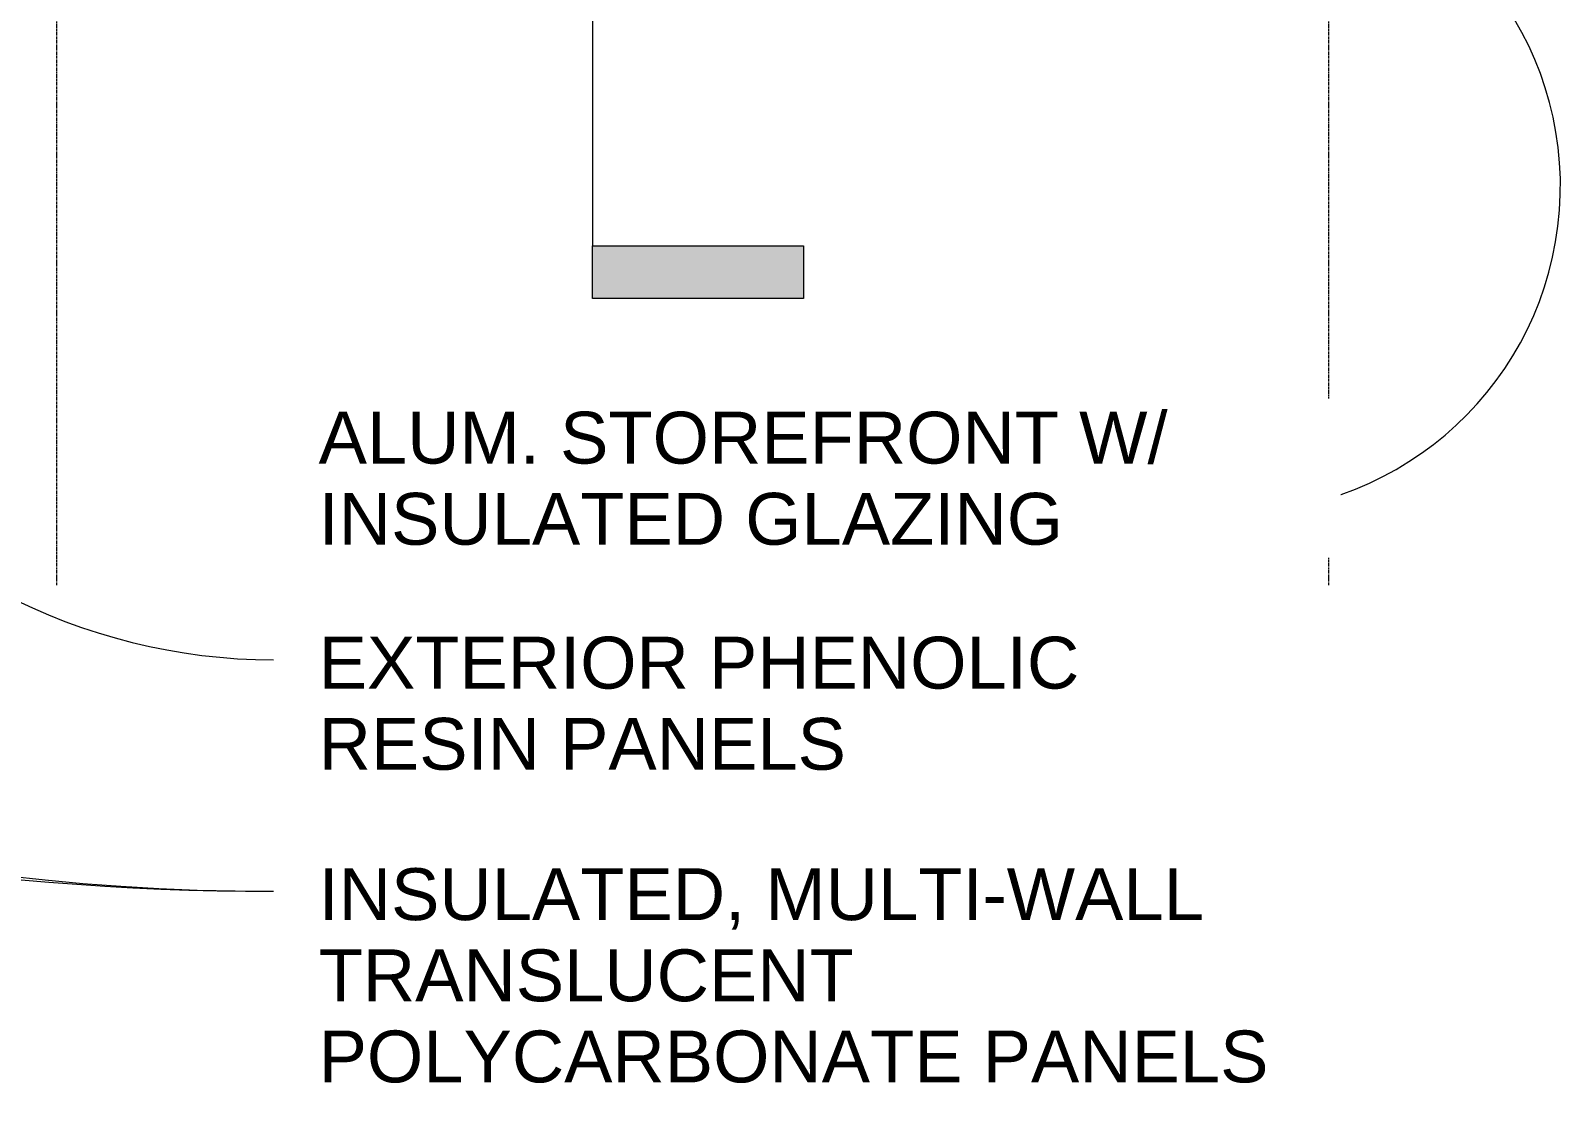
# Model space of a CAD drawing. Header units: inches. Extents: x 20478 to 36715, y -248 to 750.
# Drawn here: x 27918.2 to 28266.5, y -248.1 to -5.8 of the extents above; entities that cross this region are included whole.
import ezdxf

# ---------------------------------------------------------------- set-up
doc = ezdxf.new("R2010")
doc.units = ezdxf.units.IN
doc.header["$MEASUREMENT"] = 0
doc.linetypes.add('Grid Line 1_2_', pattern=[0.875, 0.5, -0.125, 0.125, -0.125])
for name, color, linetype, lineweight in [('G-ANNO-SYMB', 111, 'Continuous', 9), ('G-ANNO-TEXT', 231, 'Continuous', 9), ('S-GRID', 1, 'Continuous', 9)]:
    doc.layers.add(name, color=color, linetype=linetype, lineweight=lineweight)
doc.styles.add('Arial_1', font='arial.ttf', dxfattribs={"height": 11.802395})

# ---------------------------------------------------------------- blocks, each defined once
blk = doc.blocks.new('Section - 3_32_ x 3_8_-18514-Elevation - South')
at = {"layer": 'G-ANNO-SYMB'}
blk.add_hatch(color=256, dxfattribs=at).paths.add_polyline_path([(25546.9, -54.82), (25498.9, -54.82), (25498.9, -66.82), (25546.9, -66.82)], flags=0)
for p, q in [((25498.9, -66.82), (25498.9, -54.82)), ((25498.9, -54.82), (25546.9, -54.82)), ((25546.9, -54.82), (25546.9, -66.82)), ((25546.9, -66.82), (25498.9, -66.82))]:
    blk.add_line(p, q, dxfattribs=at)

msp = doc.modelspace()

# ---------------------------------------------------------------- linework, layer by layer
at = {"layer": 'G-ANNO-SYMB'}
msp.add_line((28046.141, 545.157), (28046.141, -54.817), dxfattribs=at)
at = {"layer": 'G-ANNO-TEXT', "color": 145}
msp.add_line((28192.257, -115.444), (28162.025, -115.444), dxfattribs=at)
for centre, radius, start, end in [((27973.545, 425.574), 627.266, 197.199415, 270), ((27973.545, 318.491), 520.183, 209.77955, 270), ((27973.545, -15.465), 133.546, 159.11226, 270), ((28192.257, -41.245), 74.199, 270, 81.53211)]:
    msp.add_arc(centre, radius, start, end, dxfattribs=at)
at = {"layer": 'S-GRID', "linetype": 'Grid Line 1_2_'}
for p, q in [((27924.214, -132), (27924.214, 573.765)), ((28213.714, -132), (28213.714, 573.765))]:
    msp.add_line(p, q, dxfattribs=at)

# ---------------------------------------------------------------- block references
at = {"layer": 'G-ANNO-SYMB'}
msp.add_blockref('Section - 3_32_ x 3_8_-18514-Elevation - South', (2547.241, 0), dxfattribs=at)

# ---------------------------------------------------------------- texts
at = {"layer": 'G-ANNO-TEXT', "color": 145, "char_height": 11.8024, "attachment_point": 1, "line_spacing_factor": 0.938532, "style": 'Arial_1', "bg_fill": 3, "box_fill_scale": 1.25, "bg_fill_color": 0, "bg_fill_transparency": 0}
for s, insert, width in [('EXTERIOR PHENOLIC\\PRESIN PANELS', (27983.785, -143.763), 205.92), ('INSULATED, MULTI-WALL\\PTRANSLUCENT\\PPOLYCARBONATE PANELS', (27983.785, -196.443), 257.04)]:
    msp.add_mtext(s, dxfattribs=dict(at, insert=insert, width=width))

# ---------------------------------------------------------------- next in the draw order: texts
at = {"layer": 'G-ANNO-TEXT', "color": 145, "insert": (27983.785, -92.565), "char_height": 11.8024, "width": 229.68, "attachment_point": 1, "line_spacing_factor": 0.938532, "style": 'Arial_1', "bg_fill": 3, "box_fill_scale": 1.25, "bg_fill_color": 0, "bg_fill_transparency": 0}
msp.add_mtext('ALUM. STOREFRONT W/\\PINSULATED GLAZING', dxfattribs=at)

doc.saveas('drawing.dxf')
